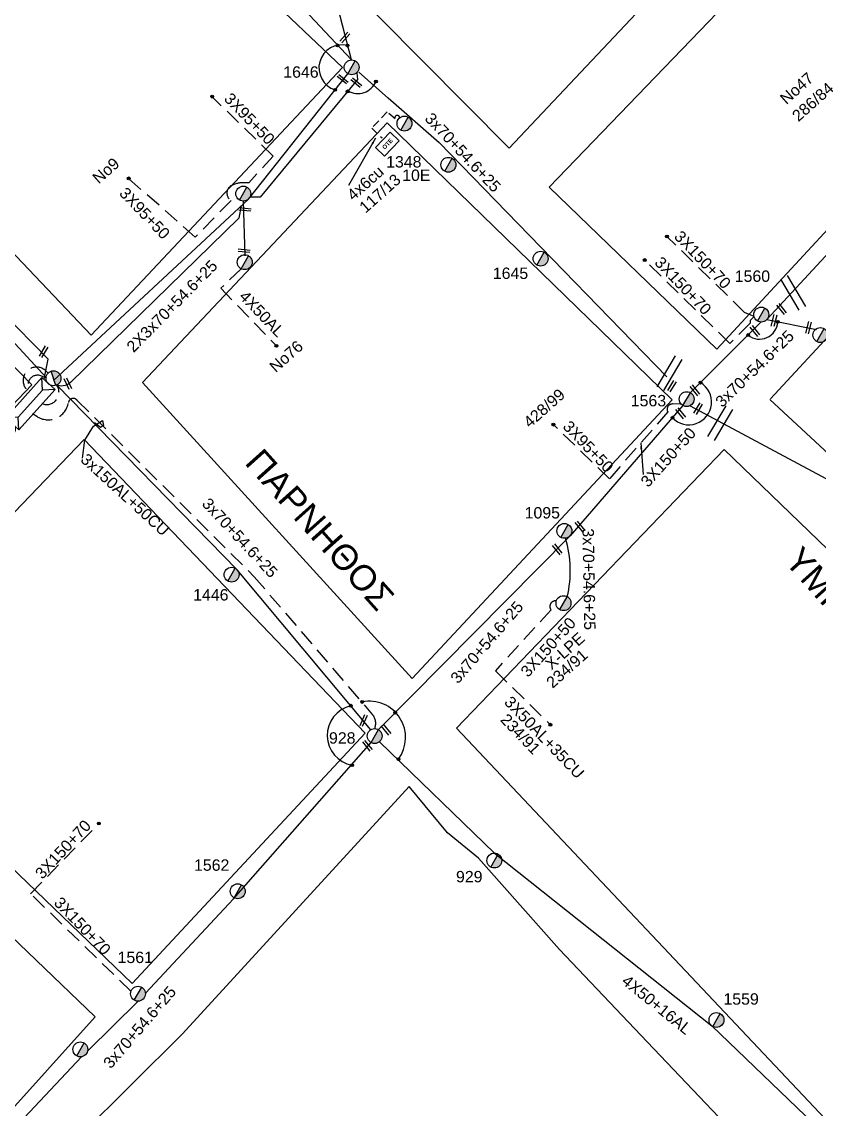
# Model space of a CAD drawing. Header units: millimetres. Extents: x -2449 to 9266, y 48 to 3905.
# Drawn here: x 7635.4 to 7761.5, y 3082.2 to 3254.2 of the extents above; entities that cross this region are included whole.
import ezdxf

# ---------------------------------------------------------------- set-up
doc = ezdxf.new("R2010")
doc.units = ezdxf.units.MM
doc.linetypes.add('DASHED', pattern=[19.05, 12.7, -6.35])
for name, color, linetype in [('Pillar OTE', 7, 'Continuous'), ('Άγνωστα', 7, 'Continuous'), ('Γυμνά εναέρια ΧΤ και ΦΟΠ (3Φ)   4x50+16AL', 7, 'Continuous'), ('Επιγραφές - Σχήματα', 7, 'Continuous'), ('Καλώδια ΧΤ   3x150+70 XLPE', 7, 'DASHED'), ('Καλώδια ΧΤ   3x150AL+50CU', 7, 'DASHED'), ('Μηχανική τομή', 7, 'Continuous'), ('Στύλος ΦΜ', 7, 'Continuous'), ('Στύλος ΦΜ @ 1', 7, 'Continuous'), ('Συνδέσεις', 7, 'Continuous'), ('Συνεστραμμένα ΧΤ   3x70+54.6+25 AL', 7, 'SYN_LINE'), ('Συνεστραμμένα ΧΤ   4x120+25 AL', 7, 'SYN_LINE'), ('Τομή', 7, 'Continuous'), ('Υποσταθμός εναέριος 2 στύλων', 7, 'Continuous'), ('Υποσταθμός πόλεως', 7, 'Continuous'), ('Υπόβαθρο ΔΕΗ', 7, 'Continuous'), ('Υπόγεια καλώδια Παροχών ΧΤ   4x50AL', 7, 'DASHED'), ('Υπόγεια καλώδια Παροχών ΧΤ   4x6', 7, 'DASHED')]:
    doc.layers.add(name, color=color, linetype=linetype)
doc.styles.add('arial', font='arial.ttf')
doc.styles.get("Standard").update_dxf_attribs({"font": 'arial.ttf'})
doc.linetypes.add('SYN_LINE', pattern='A,0.5,-0.0001,["/\\/\\/\\/",Standard,S=0.1,R=0,X=0,Y=-0.05],-0.25', length=0.7501)
doc.dimstyles.new('ISO-25', dxfattribs={"dimtxt": 2.5, "dimasz": 2.5, "dimexe": 1.25, "dimexo": 0.625, "dimtad": 1, "dimtxsty": 'Standard', "dimcen": 2.5, "dimadec": 0, "dimazin": 0, "dimtfac": 1, "dimtmove": 0, "dimatfit": 3, "dimfxl": 0, "dimarcsym": 0})

# ---------------------------------------------------------------- blocks, each defined once
blk = doc.blocks.new('ΥΠΑΡΧΩΝ ΤΣΙΜΕΝΤΕΝΙΟΣ ΣΤΥΛΟΣ')
at = {"layer": 'Στύλος ΦΜ'}
blk.add_hatch(color=7, dxfattribs=at).paths.add_polyline_path([(-1.29, -2.28, 0.574793), (2.62, 0, 0.268822), (1.3, 2.27)])
at = {"layer": 'Στύλος ΦΜ', "color": 7}
blk.add_line((-1.29, -2.28), (1.3, 2.27), dxfattribs=at)
blk.add_circle((0, 0), 2.62, dxfattribs=at)
at = {"layer": 'Στύλος ΦΜ', "flags": 4}
for tag, p in [('ΑΡΙΘΜΟΣ', (-4.68, 8.05)), ('ΤΥΠΟΣ', (-4.91, 3.03))]:
    blk.add_attdef(tag, p, '', height=4, dxfattribs=at)
blk = doc.blocks.new('ΥΠΟΣΤΑΘΜΟΣ ΕΝΑΕΡΙΟΣ ΕΠΙ 2 ΣΤΥΛΩΝ')
at = {"layer": 'Υποσταθμός εναέριος 2 στύλων', "linetype": 'Continuous'}
for points in [[(-11.97, -2.11, 0.574793), (-8.45, -0.07, 0.268822), (-9.64, 1.98)], [(9.68, -2.15, 0.574793), (13.19, -0.1, 0.268822), (12.01, 1.95)]]:
    blk.add_hatch(color=256, dxfattribs=at).paths.add_polyline_path(points)
for p, q in [((-11.97, -2.11), (-9.64, 1.98)), ((9.68, -2.15), (12.01, 1.95))]:
    blk.add_line(p, q, dxfattribs=at)
for centre in [(-10.81, -0.07), (10.84, -0.1)]:
    blk.add_circle(centre, 2.36, dxfattribs=at)
at = {"layer": 'Υποσταθμός πόλεως', "linetype": 'Continuous', "ltscale": 40}
blk.add_lwpolyline([(-8.57, 2.82), (8.57, 2.82), (8.57, -2.82), (-8.57, -2.82)], close=True, dxfattribs=at)
for points in [[(-5.75, 0), (-8.57, 2.82)], [(-8.57, -2.82), (-5.75, 0)], [(-5.75, 0), (5.75, 0)], [(5.75, 0), (8.57, 2.82)], [(8.57, -2.82), (5.75, 0)]]:
    blk.add_lwpolyline(points, dxfattribs=at)
at = {"layer": 'Υποσταθμός εναέριος 2 στύλων', "ltscale": 40, "flags": 1}
for tag, p in [('ΜΕΤΑΣΧΗΜΑΤΙΣΜΟΣ', (14.09, 2.51)), ('ΙΣΧΥΣ', (14.07, -0.28)), ('ΑΡΙΘΜΟΣ', (14.19, -3))]:
    blk.add_attdef(tag, p, '', height=1.8, dxfattribs=at)
blk = doc.blocks.new('ΜΗΧΑΝΙΚΗ ΤΟΜΗ')
at = {"layer": 'Μηχανική τομή', "ltscale": 40}
for p, q in [((-1.89, 0.78), (1.89, 0.78)), ((1.89, 0), (-1.89, 0))]:
    blk.add_line(p, q, dxfattribs=at)
blk = doc.blocks.new('_ΣΥΝΔΕΣΗ')
at = {"layer": 'Συνδέσεις', "linetype": 'SYN_LINE', "ltscale": 40}
blk.add_hatch(color=256, dxfattribs=at).paths.add_polyline_path([(0.5, -0.01, 1), (-0.5, -0.01, 1)])
at = {"layer": 'Συνδέσεις'}
blk.add_circle((0, -0.01), 0.5, dxfattribs=at)
blk = doc.blocks.new('ΤΟΜΗ')
at = {"layer": 'Τομή', "ltscale": 40}
for p, q in [((-5.68, 0), (5.68, 0)), ((5.68, -2.33), (-5.68, -2.33))]:
    blk.add_line(p, q, dxfattribs=at)
blk = doc.blocks.new('PILLAR ΟΤΕ')
at = {"layer": 'Pillar OTE', "ltscale": 40}
blk.add_lwpolyline([(-3.31, 2.02), (3.39, 2.02), (3.39, -1.99), (-3.31, -1.99)], close=True, dxfattribs=at)
at = {"layer": 'Pillar OTE', "insert": (-1.81, 0.71), "char_height": 1.3575, "width": 109.961, "attachment_point": 1}
blk.add_mtext('{\\fArial|b1|i0|c161|p34;OTE}', dxfattribs=at)

msp = doc.modelspace()

# ---------------------------------------------------------------- linework, layer by layer
at = {"layer": 'Άγνωστα', "color": 6, "linetype": 'SYN_LINE', "ltscale": 20}
msp.add_lwpolyline([(7688.37, 3246.1), (7688.49, 3245.04), (7673.07, 3226.42), (7671.43, 3226.4)], dxfattribs=at)
at = {"layer": 'Άγνωστα', "color": 151, "linetype": 'DASHED', "ltscale": 0.2}
msp.add_lwpolyline([(7675.14, 3232.92), (7665.47, 3242.31)], dxfattribs=at)
msp.add_lwpolyline([(7675.14, 3232.92), (7671.27, 3228.67), (7670.69, 3228.7, 0.126029), (7668.59, 3228.28, 0.601192), (7668.49, 3225.9), (7662.79, 3220.08), (7652.29, 3229.38)], format="xyb", dxfattribs=at)
at = {"layer": 'Άγνωστα', "color": 30, "linetype": 'DASHED', "ltscale": 0.2}
for points in [[(7637.05, 3192.23), (7637.73, 3191.77, 0.54514), (7642.76, 3193.96, -0.681889), (7644.16, 3194.26), (7672.15, 3166.41), (7690.87, 3144.58, -0.287158), (7691.2, 3142.39, 2.601484)], [(7739.69, 3193.68), (7738.31, 3193.72, 0.597051), (7737.58, 3192.46), (7728.34, 3181.9), (7719.47, 3190.46)], [(7719.96, 3162.61), (7719.96, 3162.61), (7719.78, 3162.6, 0.612686), (7719.1, 3161.18), (7710.29, 3151.54), (7719, 3143.02)]]:
    msp.add_lwpolyline(points, format="xyb", dxfattribs=at)
at = {"layer": 'Γυμνά εναέρια ΧΤ και ΦΟΠ (3Φ)   4x50+16AL', "color": 4, "linetype": 'DASHED', "ltscale": 0.2}
msp.add_lwpolyline([(7639.54, 3198.6), (7639.17, 3198.96, 1.092996), (7636.53, 3195.66, 1.092996)], format="xyb", dxfattribs=at)
at = {"layer": 'Γυμνά εναέρια ΧΤ και ΦΟΠ (3Φ)   4x50+16AL', "color": 62, "linetype": 'DASHED', "ltscale": 0.2}
msp.add_lwpolyline([(7640.89, 3196.72, -0.764665), (7638.55, 3193.79)], format="xyb", dxfattribs=at)
at = {"layer": 'Γυμνά εναέρια ΧΤ και ΦΟΠ (3Φ)   4x50+16AL', "color": 30, "ltscale": 0.2}
msp.add_lwpolyline([(7691.95, 3140.31), (7710.13, 3122.71), (7744.54, 3095.41), (7768.77, 3072.13)], dxfattribs=at)
at = {"layer": 'Επιγραφές - Σχήματα', "linetype": 'Continuous', "ltscale": 0.2}
msp.add_lwpolyline([(7644.98, 3185.16), (7645.34, 3187.99), (7646.72, 3190.24), (7648.17, 3191.11), (7648.32, 3190.31), (7647.81, 3190.02), (7646.87, 3190.75)], dxfattribs=at)
at = {"layer": 'Επιγραφές - Σχήματα', "color": 7, "ltscale": 0.15}
for centre, radius, start, end in [((7686.01, 3246.87), 3.63, 75.7148, 253.1473), ((7688.56, 3245.88), 3.07, 239.4037, 337.4686), ((7752.09, 3206.85), 2.88, 230.8391, 357.1229), ((7740.91, 3194.01), 3.58, 223.3963, 59.5037)]:
    msp.add_arc(centre, radius, start, end, dxfattribs=at)
at = {"layer": 'Επιγραφές - Σχήματα', "linetype": 'Continuous', "ltscale": 0.2}
for centre, radius, start, end in [((7690.34, 3140.98), 5.75, 323.6166, 101.1706), ((7688.5, 3141.33), 4.8, 103.0956, 259.5131)]:
    msp.add_arc(centre, radius, start, end, dxfattribs=at)
at = {"layer": 'Καλώδια ΧΤ   3x150+70 XLPE', "color": 30, "ltscale": 0.2}
for points in [[(7751.21, 3207.58), (7749.72, 3208.21), (7737.43, 3220.21)], [(7751.21, 3207.58), (7750.58, 3206.94), (7750.58, 3206.49), (7747.39, 3203.28), (7733.91, 3216.47)]]:
    msp.add_lwpolyline(points, dxfattribs=at)
at = {"layer": 'Καλώδια ΧΤ   3x150+70 XLPE', "color": 62, "ltscale": 0.2}
msp.add_lwpolyline([(7652.65, 3100.86), (7636.77, 3116.28), (7647.55, 3127.39)], dxfattribs=at)
at = {"layer": 'Συνεστραμμένα ΧΤ   3x70+54.6+25 AL', "color": 2, "linetype": 'SYN_LINE', "ltscale": 20}
msp.add_lwpolyline([(7753.21, 3207.06), (7782.93, 3239.11), (7819.7, 3279.09), (7842.59, 3303.96)], dxfattribs=at)
at = {"layer": 'Συνεστραμμένα ΧΤ   3x70+54.6+25 AL', "color": 151, "linetype": 'SYN_LINE', "ltscale": 20}
for points in [[(7643.22, 3289.27), (7674.22, 3262.33), (7687.55, 3248.12)], [(7640.41, 3197.45), (7671.22, 3226.12), (7686.97, 3245.92)]]:
    msp.add_lwpolyline(points, dxfattribs=at)
at = {"layer": 'Συνεστραμμένα ΧΤ   3x70+54.6+25 AL', "color": 151, "linetype": 'SYN_LINE', "ltscale": 10}
for points in [[(7687.55, 3248.12), (7684.69, 3259.13), (7680.81, 3267.7)], [(7670.41, 3225.81), (7670.65, 3217.16)]]:
    msp.add_lwpolyline(points, dxfattribs=at)
at = {"layer": 'Συνεστραμμένα ΧΤ   3x70+54.6+25 AL', "color": 6, "linetype": 'SYN_LINE', "ltscale": 20}
for points in [[(7688.68, 3246.19), (7693.34, 3242.1)], [(7693.33, 3242.11), (7701.38, 3235.04), (7715.71, 3220.38), (7737.4, 3198)]]:
    msp.add_lwpolyline(points, dxfattribs=at)
msp.add_lwpolyline([(7670.1, 3225.08), (7669.69, 3223.11), (7643.06, 3197.11, -0.331591), (7640.72, 3196.8, -1.570383)], format="xyb", dxfattribs=at)
at = {"layer": 'Συνεστραμμένα ΧΤ   3x70+54.6+25 AL', "color": 1, "linetype": 'SYN_LINE', "ltscale": 20}
msp.add_lwpolyline([(7622.59, 3215.93), (7639.3, 3197.84)], dxfattribs=at)
at = {"layer": 'Συνεστραμμένα ΧΤ   3x70+54.6+25 AL', "color": 133, "linetype": 'SYN_LINE', "ltscale": 20}
msp.add_lwpolyline([(7638.9, 3197.62), (7639.55, 3200.79), (7624.83, 3215.8), (7623.19, 3214.91)], dxfattribs=at)
at = {"layer": 'Συνεστραμμένα ΧΤ   3x70+54.6+25 AL', "color": 30, "linetype": 'SYN_LINE', "ltscale": 10}
msp.add_lwpolyline([(7753.21, 3207.06), (7761.08, 3205.49)], dxfattribs=at)
at = {"layer": 'Συνεστραμμένα ΧΤ   3x70+54.6+25 AL', "color": 30, "linetype": 'SYN_LINE', "ltscale": 20}
for points in [[(7741.13, 3195.51), (7752.35, 3206.69)], [(7739.97, 3193.47), (7722.1, 3172.88), (7691.79, 3142.24)]]:
    msp.add_lwpolyline(points, dxfattribs=at)
at = {"layer": 'Συνεστραμμένα ΧΤ   3x70+54.6+25 AL', "color": 1, "linetype": 'DASHED', "ltscale": 0.2}
msp.add_lwpolyline([(7639.19, 3197.86), (7638.21, 3198.23, 0.709427), (7636.68, 3195.82)], format="xyb", dxfattribs=at)
at = {"layer": 'Συνεστραμμένα ΧΤ   3x70+54.6+25 AL', "color": 62, "linetype": 'SYN_LINE', "ltscale": 20}
for points in [[(7690.58, 3142.22), (7669.47, 3167.5), (7640.91, 3196.71)], [(7654.94, 3100.56), (7668.88, 3115.5), (7690.62, 3140.19)], [(7619.29, 3064.66), (7632.42, 3077.33), (7644.9, 3090.53)]]:
    msp.add_lwpolyline(points, dxfattribs=at)
at = {"layer": 'Συνεστραμμένα ΧΤ   3x70+54.6+25 AL', "color": 62, "linetype": 'SYN_LINE', "ltscale": 10}
msp.add_lwpolyline([(7645.8, 3091.45), (7653.76, 3099.3)], dxfattribs=at)
at = {"layer": 'Συνεστραμμένα ΧΤ   3x70+54.6+25 AL', "color": 30, "linetype": 'SYN_LINE', "ltscale": 10}
msp.add_arc((7704.73, 3167.36), 17.42, 346.3593, 17.1321, dxfattribs=at)
at = {"layer": 'Συνεστραμμένα ΧΤ   4x120+25 AL', "color": 151, "ltscale": 20}
msp.add_line((7741.1, 3193.45), (7764.83, 3180.72), dxfattribs=at)
at = {"layer": 'Υπόβαθρο ΔΕΗ'}
for points in [[(7809.35, 3336.87), (7712.45, 3234.19), (7685.12, 3261.77), (7782.17, 3362.9), (7809.35, 3336.87)], [(7816.55, 3330.02), (7841.33, 3306.14), (7745.31, 3202.41), (7718.82, 3228.02), (7816.85, 3329.73)], [(7753.82, 3194.56), (7849.52, 3297.92), (7880.49, 3267.34), (7783.12, 3165.15), (7766.65, 3182.46), (7753.71, 3194.44)], [(7613.78, 3238.88), (7652.27, 3279.05), (7672.87, 3259.5), (7686.12, 3246.94), (7646.36, 3204.62), (7613.78, 3238.88)], [(7654.47, 3197.1), (7693.2, 3238.2), (7738.28, 3194.4), (7697.15, 3150.33), (7654.47, 3197.1)], [(7536.78, 3158), (7604.9, 3229.66), (7636.99, 3196.76), (7569.53, 3126.09), (7536.78, 3158)], [(7605.99, 3147.24), (7645.24, 3188.12), (7689.71, 3141.68), (7652.85, 3102.08), (7605.91, 3147.15)], [(7704.12, 3142.45), (7746.5, 3186.5), (7767.39, 3166.4), (7778.5, 3154.32), (7806.66, 3126.09), (7763.34, 3079.73), (7704.12, 3142.45)], [(7577.61, 3118.33), (7600.27, 3141.62), (7646.97, 3096.82), (7624.76, 3072.2), (7577.61, 3118.33)]]:
    msp.add_lwpolyline(points, dxfattribs=at)
at = {"layer": 'Υπόβαθρο ΔΕΗ', "ltscale": 20}
msp.add_lwpolyline([(7690.03, 3005.88), (7754.86, 3071.27), (7733.32, 3093.94), (7720.42, 3107.45), (7711.3, 3117.77), (7707.64, 3121.91), (7702.72, 3125.9), (7696.65, 3133.26), (7660.78, 3094.16), (7644.68, 3078.14), (7631.99, 3064.31), (7690.03, 3005.88)], dxfattribs=at)
at = {"layer": 'Υπόγεια καλώδια Παροχών ΧΤ   4x50AL', "color": 151, "linetype": 'DASHED', "ltscale": 0.2}
msp.add_lwpolyline([(7670.06, 3215.11), (7666.86, 3212.02), (7675.65, 3202.91)], dxfattribs=at)
at = {"layer": 'Υπόγεια καλώδια Παροχών ΧΤ   4x6', "color": 6, "linetype": 'DASHED', "ltscale": 0.1}
msp.add_lwpolyline([(7695.17, 3238.98, 1.215654), (7694.42, 3238.79), (7693.15, 3239.9), (7690.74, 3237.33), (7692.36, 3235.78)], format="xyb", dxfattribs=at)

# ---------------------------------------------------------------- block references
at = {"layer": 'Pillar OTE', "xscale": 0.5, "yscale": 0.5, "zscale": 0.5, "rotation": 46.08705890955701}
msp.add_blockref('PILLAR ΟΤΕ', (7693.19, 3234.78), dxfattribs=at)
at = {"layer": 'Μηχανική τομή'}
for p, xscale, yscale, zscale, rotation in [((7686.33, 3251.8), 0.5000000000000018, 0.5000000000000018, 0.5000000000000018, 227.5471457129901), ((7686.26, 3245.22), 0.5000000000000894, 0.5000000000000894, 0.5000000000000894, 140.7272185491119), ((7688.43, 3244.68), 0.5000000000000895, 0.5000000000000895, 0.5000000000000895, 140.7272185491119), ((7670.7, 3224.68), 0.5000000000000855, 0.5000000000000855, 0.5000000000000855, 174.4134239078582), ((7670.56, 3218.15), 0.5000000000000855, 0.5000000000000855, 0.5000000000000855, 174.4134239078582), ((7755.41, 3208.62), 0.4999999999999989, 0.4999999999999989, 0.4999999999999989, 309.2415489733388), ((7754.18, 3206.96), 0.5000000000000238, 0.5000000000000238, 0.5000000000000238, 255.500204848782), ((7759.62, 3205.85), 0.5000000000000239, 0.5000000000000239, 0.5000000000000239, 255.500204848782), ((7751.2, 3205.15), 0.4999999999999989, 0.4999999999999989, 0.4999999999999989, 309.2415489733388), ((7638.99, 3201.89), 0.5000000000000159, 0.5000000000000159, 0.5000000000000159, 59.47537195554205), ((7642.84, 3197.01), 0.5000000000000145, 0.5000000000000145, 0.5000000000000145, 114.4788207516379), ((7738.39, 3196.44), 0.4999999999999704, 0.4999999999999704, 0.4999999999999704, 59.04353676299478), ((7741.7, 3195.76), 0.4999999999999989, 0.4999999999999989, 0.4999999999999989, 309.2415489733388), ((7739.45, 3192.13), 0.4999999999999989, 0.4999999999999989, 0.4999999999999989, 309.2415489733388), ((7742.52, 3192.87), 0.4999999999999704, 0.4999999999999704, 0.4999999999999704, 59.04353676299478), ((7723.53, 3174.23), 0.4999999999999989, 0.4999999999999989, 0.4999999999999989, 309.2415489733388), ((7719.92, 3170.62), 0.4999999999999989, 0.4999999999999989, 0.4999999999999989, 309.2415489733388), ((7689.27, 3143.76), 0.5000000000000335, 0.5000000000000335, 0.5000000000000335, 245.8101969190467), ((7692.84, 3142.1), 0.4999999999999989, 0.4999999999999989, 0.4999999999999989, 309.2415489733388), ((7689.9, 3139.56), 0.4999999999999989, 0.4999999999999989, 0.4999999999999989, 309.2415489733388)]:
    msp.add_blockref('ΜΗΧΑΝΙΚΗ ΤΟΜΗ', p, dxfattribs=dict(at, xscale=xscale, yscale=yscale, zscale=zscale, rotation=rotation))
at = {"layer": 'Στύλος ΦΜ @ 1', "ltscale": 40}
ref = msp.add_blockref('ΥΠΑΡΧΩΝ ΤΣΙΜΕΝΤΕΝΙΟΣ ΣΤΥΛΟΣ', (7687.55, 3246.95), dxfattribs=dict(at, xscale=0.4499999999998181, yscale=0.4499999999998181, zscale=0.4499999999998181))
ref.add_attrib('ΤΥΠΟΣ', '1646', (7676.74, 3245.31), dxfattribs={"layer": 'Στύλος ΦΜ', "height": 1.8, "flags": 4})
ref = msp.add_blockref('ΥΠΑΡΧΩΝ ΤΣΙΜΕΝΤΕΝΙΟΣ ΣΤΥΛΟΣ', (7695.91, 3238.06), dxfattribs=dict(at, xscale=0.4499999999998181, yscale=0.4499999999998181, zscale=0.4499999999998181))
ref.add_attrib('ΤΥΠΟΣ', '10E', (7695.55, 3228.99), dxfattribs={"layer": 'Στύλος ΦΜ', "height": 1.8, "flags": 4})
ref.add_attrib('ΑΡΙΘΜΟΣ', '1348', (7693.01, 3231.11), dxfattribs={"layer": 'Στύλος ΦΜ', "height": 1.8, "flags": 4})
at = {"layer": 'Στύλος ΦΜ @ 1', "ltscale": 40, "xscale": 0.4499999999998181, "yscale": 0.4499999999998181, "zscale": 0.4499999999998181}
for p in [(7702.87, 3231.54), (7670.41, 3226.98), (7670.65, 3216.14), (7761.7, 3204.62), (7721.07, 3162.23), (7644.64, 3091.67)]:
    msp.add_blockref('ΥΠΑΡΧΩΝ ΤΣΙΜΕΝΤΕΝΙΟΣ ΣΤΥΛΟΣ', p, dxfattribs=at)
at = {"layer": 'Στύλος ΦΜ @ 1', "ltscale": 40}
ref = msp.add_blockref('ΥΠΑΡΧΩΝ ΤΣΙΜΕΝΤΕΝΙΟΣ ΣΤΥΛΟΣ', (7717.45, 3216.7), dxfattribs=dict(at, xscale=0.4499999999998181, yscale=0.4499999999998181, zscale=0.4499999999998181))
ref.add_attrib('ΑΡΙΘΜΟΣ', '1645', (7709.89, 3213.49), dxfattribs={"layer": 'Στύλος ΦΜ', "height": 1.8, "flags": 4})
ref = msp.add_blockref('ΥΠΑΡΧΩΝ ΤΣΙΜΕΝΤΕΝΙΟΣ ΣΤΥΛΟΣ', (7752.35, 3207.86), dxfattribs=dict(at, xscale=0.4499999999998181, yscale=0.4499999999998181, zscale=0.4499999999998181))
ref.add_attrib('ΤΥΠΟΣ', '1560', (7748.16, 3213.03), dxfattribs={"layer": 'Στύλος ΦΜ', "height": 1.8, "flags": 4})
ref = msp.add_blockref('ΥΠΑΡΧΩΝ ΤΣΙΜΕΝΤΕΝΙΟΣ ΣΤΥΛΟΣ', (7740.55, 3194.49), dxfattribs=dict(at, xscale=0.4499999999998181, yscale=0.4499999999998181, zscale=0.4499999999998181))
ref.add_attrib('ΤΥΠΟΣ', '1563', (7731.71, 3193.35), dxfattribs={"layer": 'Στύλος ΦΜ', "height": 1.8, "flags": 4})
ref = msp.add_blockref('ΥΠΑΡΧΩΝ ΤΣΙΜΕΝΤΕΝΙΟΣ ΣΤΥΛΟΣ', (7721.21, 3173.66), dxfattribs=dict(at, xscale=0.4499999999998181, yscale=0.4499999999998181, zscale=0.4499999999998181))
ref.add_attrib('ΤΥΠΟΣ', '1095', (7714.92, 3175.62), dxfattribs={"layer": 'Στύλος ΦΜ', "height": 1.8, "flags": 4})
ref = msp.add_blockref('ΥΠΑΡΧΩΝ ΤΣΙΜΕΝΤΕΝΙΟΣ ΣΤΥΛΟΣ', (7668.56, 3166.74), dxfattribs=dict(at, xscale=0.4499999999998181, yscale=0.4499999999998181, zscale=0.4499999999998181))
ref.add_attrib('ΑΡΙΘΜΟΣ', '1446', (7662.48, 3162.65), dxfattribs={"layer": 'Στύλος ΦΜ', "height": 1.8, "flags": 4})
ref = msp.add_blockref('ΥΠΑΡΧΩΝ ΤΣΙΜΕΝΤΕΝΙΟΣ ΣΤΥΛΟΣ', (7691.2, 3141.22), dxfattribs=dict(at, xscale=0.4499999999998181, yscale=0.4499999999998181, zscale=0.4499999999998181))
ref.add_attrib('ΤΥΠΟΣ', '928', (7683.97, 3140.02), dxfattribs={"layer": 'Στύλος ΦΜ', "height": 1.8, "flags": 4})
ref = msp.add_blockref('ΥΠΑΡΧΩΝ ΤΣΙΜΕΝΤΕΝΙΟΣ ΣΤΥΛΟΣ', (7710.13, 3121.54), dxfattribs=dict(at, xscale=0.4499999999998181, yscale=0.4499999999998181, zscale=0.4499999999998181))
ref.add_attrib('ΤΥΠΟΣ', '929', (7704.06, 3118.09), dxfattribs={"layer": 'Στύλος ΦΜ', "height": 1.8, "flags": 4})
ref = msp.add_blockref('ΥΠΑΡΧΩΝ ΤΣΙΜΕΝΤΕΝΙΟΣ ΣΤΥΛΟΣ', (7669.54, 3116.68), dxfattribs=dict(at, xscale=0.4499999999998181, yscale=0.4499999999998181, zscale=0.4499999999998181))
ref.add_attrib('ΤΥΠΟΣ', '1562', (7662.62, 3119.92), dxfattribs={"layer": 'Στύλος ΦΜ', "height": 1.8, "flags": 4})
ref = msp.add_blockref('ΥΠΑΡΧΩΝ ΤΣΙΜΕΝΤΕΝΙΟΣ ΣΤΥΛΟΣ', (7653.76, 3100.48), dxfattribs=dict(at, xscale=0.4499999999998181, yscale=0.4499999999998181, zscale=0.4499999999998181))
ref.add_attrib('ΤΥΠΟΣ', '1561', (7650.53, 3105.33), dxfattribs={"layer": 'Στύλος ΦΜ', "height": 1.8, "flags": 4})
ref = msp.add_blockref('ΥΠΑΡΧΩΝ ΤΣΙΜΕΝΤΕΝΙΟΣ ΣΤΥΛΟΣ', (7745.27, 3096.33), dxfattribs=dict(at, xscale=0.4499999999998181, yscale=0.4499999999998181, zscale=0.4499999999998181))
ref.add_attrib('ΤΥΠΟΣ', '1559', (7746.37, 3098.75), dxfattribs={"layer": 'Στύλος ΦΜ', "height": 1.8, "flags": 4})
at = {"layer": 'Συνδέσεις', "xscale": 0.4500000000000455, "yscale": 0.4500000000000455, "zscale": 0.4500000000000455}
for p in [(7685.31, 3250.43), (7686.91, 3250.39), (7691.4, 3244.71), (7684.96, 3243.4), (7686.92, 3243.15), (7665.48, 3242.32), (7652.29, 3229.39), (7737.44, 3220.21), (7733.92, 3216.48), (7754.97, 3206.71), (7750.27, 3204.62), (7675.65, 3202.91), (7742.73, 3197.1), (7738.31, 3191.56), (7719.47, 3190.46), (7689.22, 3146.62), (7687.42, 3146.02), (7694.44, 3144.93), (7719, 3143.02), (7687.63, 3136.62), (7694.97, 3137.58), (7647.56, 3127.39)]:
    msp.add_blockref('_ΣΥΝΔΕΣΗ', p, dxfattribs=at)
at = {"layer": 'Τομή'}
for p, xscale, yscale, zscale, rotation in [((7756.88, 3211.01), 0.4999999999999232, 0.4999999999999232, 0.4999999999999232, 120.6652940437248), ((7737.32, 3198.9), 0.4999999999998923, 0.4999999999998923, 0.4999999999998923, 59.27971347449307), ((7745.37, 3191.01), 0.4999999999998923, 0.4999999999998923, 0.4999999999998923, 59.27971347449307)]:
    msp.add_blockref('ΤΟΜΗ', p, dxfattribs=dict(at, xscale=xscale, yscale=yscale, zscale=zscale, rotation=rotation))
at = {"layer": 'Υποσταθμός εναέριος 2 στύλων', "xscale": 0.5, "yscale": 0.5, "zscale": 0.5, "rotation": 48.1700889824824}
msp.add_blockref('ΥΠΟΣΤΑΘΜΟΣ ΕΝΑΕΡΙΟΣ ΕΠΙ 2 ΣΤΥΛΩΝ', (7636.74, 3193.78), dxfattribs=at)

# ---------------------------------------------------------------- texts
at = {"layer": 'Άγνωστα', "linetype": 'DASHED', "ltscale": 0.1, "char_height": 1.8, "width": 69.1904, "attachment_point": 1, "rotation": 313.8352, "style": 'arial'}
for insert in [(7668.54, 3243.11), (7651.96, 3228.17)]:
    msp.add_mtext('3X95+50', dxfattribs=dict(at, insert=insert))
at = {"layer": 'Άγνωστα', "linetype": 'SYN_LINE', "ltscale": 20, "char_height": 1.8, "width": 69.1904, "attachment_point": 1, "style": 'arial'}
for s, insert, rotation in [('3X95+50', (7722.13, 3191.28), 313.8352), ('3X150+50', (7733.11, 3181.63), 48.0303), ('3X150+50', (7714.12, 3151.6), 48.0303), ('X-LPE', (7717.98, 3152.93), 41.6909), ('3X50AL+35CU', (7712.86, 3147.71), 313.8352)]:
    msp.add_mtext(s, dxfattribs=dict(at, insert=insert, rotation=rotation))
at = {"layer": 'Γυμνά εναέρια ΧΤ και ΦΟΠ (3Φ)   4x50+16AL', "ltscale": 40, "insert": (7731.26, 3103.6), "char_height": 1.8, "width": 69.1904, "attachment_point": 1, "rotation": 321.0121, "style": 'arial'}
msp.add_mtext('4X50+16AL', dxfattribs=at)
at = {"layer": 'Επιγραφές - Σχήματα', "linetype": 'SYN_LINE', "ltscale": 20, "char_height": 1.8, "width": 69.1904, "attachment_point": 1, "style": 'arial'}
for s, insert, rotation in [('Nο47', (7755.13, 3242.31), 41.6909), ('286/84', (7757.03, 3239.61), 41.6909), ('Nο9', (7646.36, 3229.75), 41.6909), ('\\A1;4x6cu', (7686.62, 3227.09), 41.6909), ('\\A1;117/13', (7688.56, 3225.15), 41.6909), ('Nο76', (7674.36, 3199.92), 41.6909), ('\\A1;428/99', (7714.54, 3191.18), 41.6909), ('\\A1;234/91', (7718.14, 3150.01), 41.6909), ('234/91', (7712.25, 3144.94), 313.8352)]:
    msp.add_mtext(s, dxfattribs=dict(at, insert=insert, rotation=rotation))
at = {"layer": 'Επιγραφές - Σχήματα', "char_height": 4, "width": 157.7424, "attachment_point": 1, "rotation": 311.8298}
for s, insert in [('ΠΑΡΝΗΘΟΣ', (7673.46, 3187.01)), ('ΥΜΗΤΤΟΥ', (7758.8, 3171.49))]:
    msp.add_mtext(s, dxfattribs=dict(at, insert=insert))
at = {"layer": 'Καλώδια ΧΤ   3x150+70 XLPE', "ltscale": 40, "char_height": 1.8, "width": 69.1904, "attachment_point": 1, "style": 'arial'}
for insert, rotation in [((7739.74, 3221.32), 313.8352), ((7736.64, 3217.21), 313.8352), ((7637.31, 3119.69), 47.1426), ((7641.63, 3115.98), 313.8352)]:
    msp.add_mtext('3X150+70', dxfattribs=dict(at, insert=insert, rotation=rotation))
at = {"layer": 'Καλώδια ΧΤ   3x150AL+50CU', "ltscale": 40, "insert": (7645.75, 3186.07), "char_height": 1.8, "width": 69.1904, "attachment_point": 1, "rotation": 317.5396, "style": 'arial'}
msp.add_mtext('3x150AL+50CU', dxfattribs=at)
at = {"layer": 'Συνεστραμμένα ΧΤ   3x70+54.6+25 AL', "linetype": 'SYN_LINE', "ltscale": 20, "char_height": 1.8, "width": 69.1904, "attachment_point": 1, "style": 'arial'}
for s, insert, rotation in [('3x70+54.6+25', (7700.31, 3239.97), 313.2641), ('2X3x70+54.6+25', (7651.77, 3203.01), 45.4503), ('3x70+54.6+25', (7744.91, 3194.36), 44.1562), ('3x70+54.6+25', (7665.06, 3179.07), 313.0093), ('3x70+54.6+25', (7725.87, 3174.08), 270.9782), ('3x70+54.6+25', (7703.02, 3150.54), 49.3501), ('3x70+54.6+25', (7648.09, 3089.68), 49.3501)]:
    msp.add_mtext(s, dxfattribs=dict(at, insert=insert, rotation=rotation))
at = {"layer": 'Υπόγεια καλώδια Παροχών ΧΤ   4x50AL', "linetype": 'SYN_LINE', "ltscale": 20, "insert": (7670.92, 3211.84), "char_height": 1.8, "width": 69.1904, "attachment_point": 1, "rotation": 313.8352, "style": 'arial'}
msp.add_mtext('4X50AL', dxfattribs=at)

# ---------------------------------------------------------------- leaders
at = {"layer": 'Επιγραφές - Σχήματα', "ltscale": 40}
for points in [[(7691.34, 3235.74), (7687.08, 3228.27)], [(7733.3, 3187.57), (7733.68, 3182.55)]]:
    msp.add_leader(points, dimstyle='ISO-25', override={"dimasz": 1, "dimtad": 0}, dxfattribs=at)

doc.saveas('drawing.dxf')
